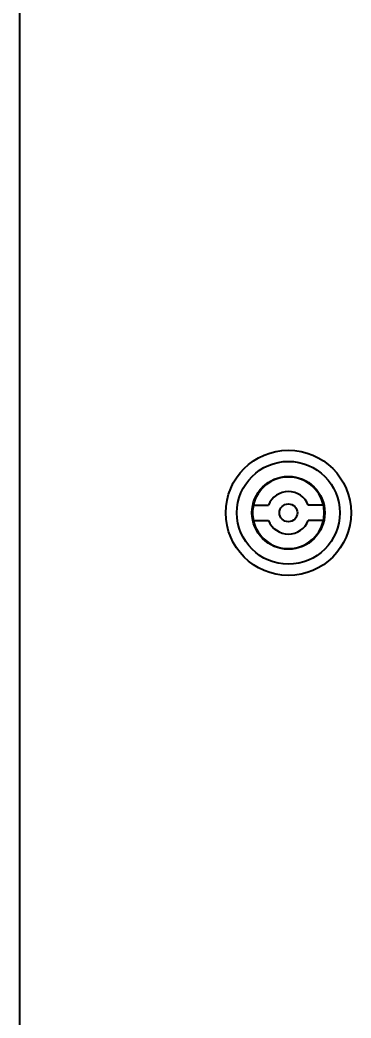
# Model space of a CAD drawing. Header units: millimetres. Extents: x 0 to 5945, y 0 to 4205.
# Drawn here: x 4391.7 to 4465.7, y 1280 to 1503.2 of the extents above; entities that cross this region are included whole.
import ezdxf

# ---------------------------------------------------------------- set-up
doc = ezdxf.new("R2010")
doc.units = ezdxf.units.MM
doc.header["$LTSCALE"] = 5
doc.layers.add('가시적인 것(ISO)', color=3, linetype='Continuous', lineweight=40)

msp = doc.modelspace()

# ---------------------------------------------------------------- linework, layer by layer
at = {"layer": '가시적인 것(ISO)'}
for p, q in [((4391.6704, 1262.9862), (4391.6704, 1942.9862)), ((4443.8531, 1394.6862), (4447.235, 1394.6862)), ((4459.4877, 1394.6862), (4456.1058, 1394.6862)), ((4443.8531, 1391.2862), (4447.235, 1391.2862)), ((4459.4877, 1391.2862), (4456.1058, 1391.2862))]:
    msp.add_line(p, q, dxfattribs=at)
for radius in [14, 11.5, 8.15, 2]:
    msp.add_circle((4451.6704, 1392.9862), radius, dxfattribs=at)
for centre, radius, start, end in [((4451.6704, 1392.9862), 8, 12.268899, 167.731101), ((4451.6704, 1392.9862), 4.75, 20.970961, 159.029039), ((4451.6704, 1392.9862), 8, 167.731101, 192.268899), ((4451.6704, 1392.9862), 8, 347.731101, 12.268899), ((4451.6704, 1392.9862), 8, 192.268899, 347.731101), ((4451.6704, 1392.9862), 4.75, 200.970961, 339.029039), ((4574.1704, 1464.9862), 290, 212.786983, 231.127739)]:
    msp.add_arc(centre, radius, start, end, dxfattribs=at)

doc.saveas('drawing.dxf')
